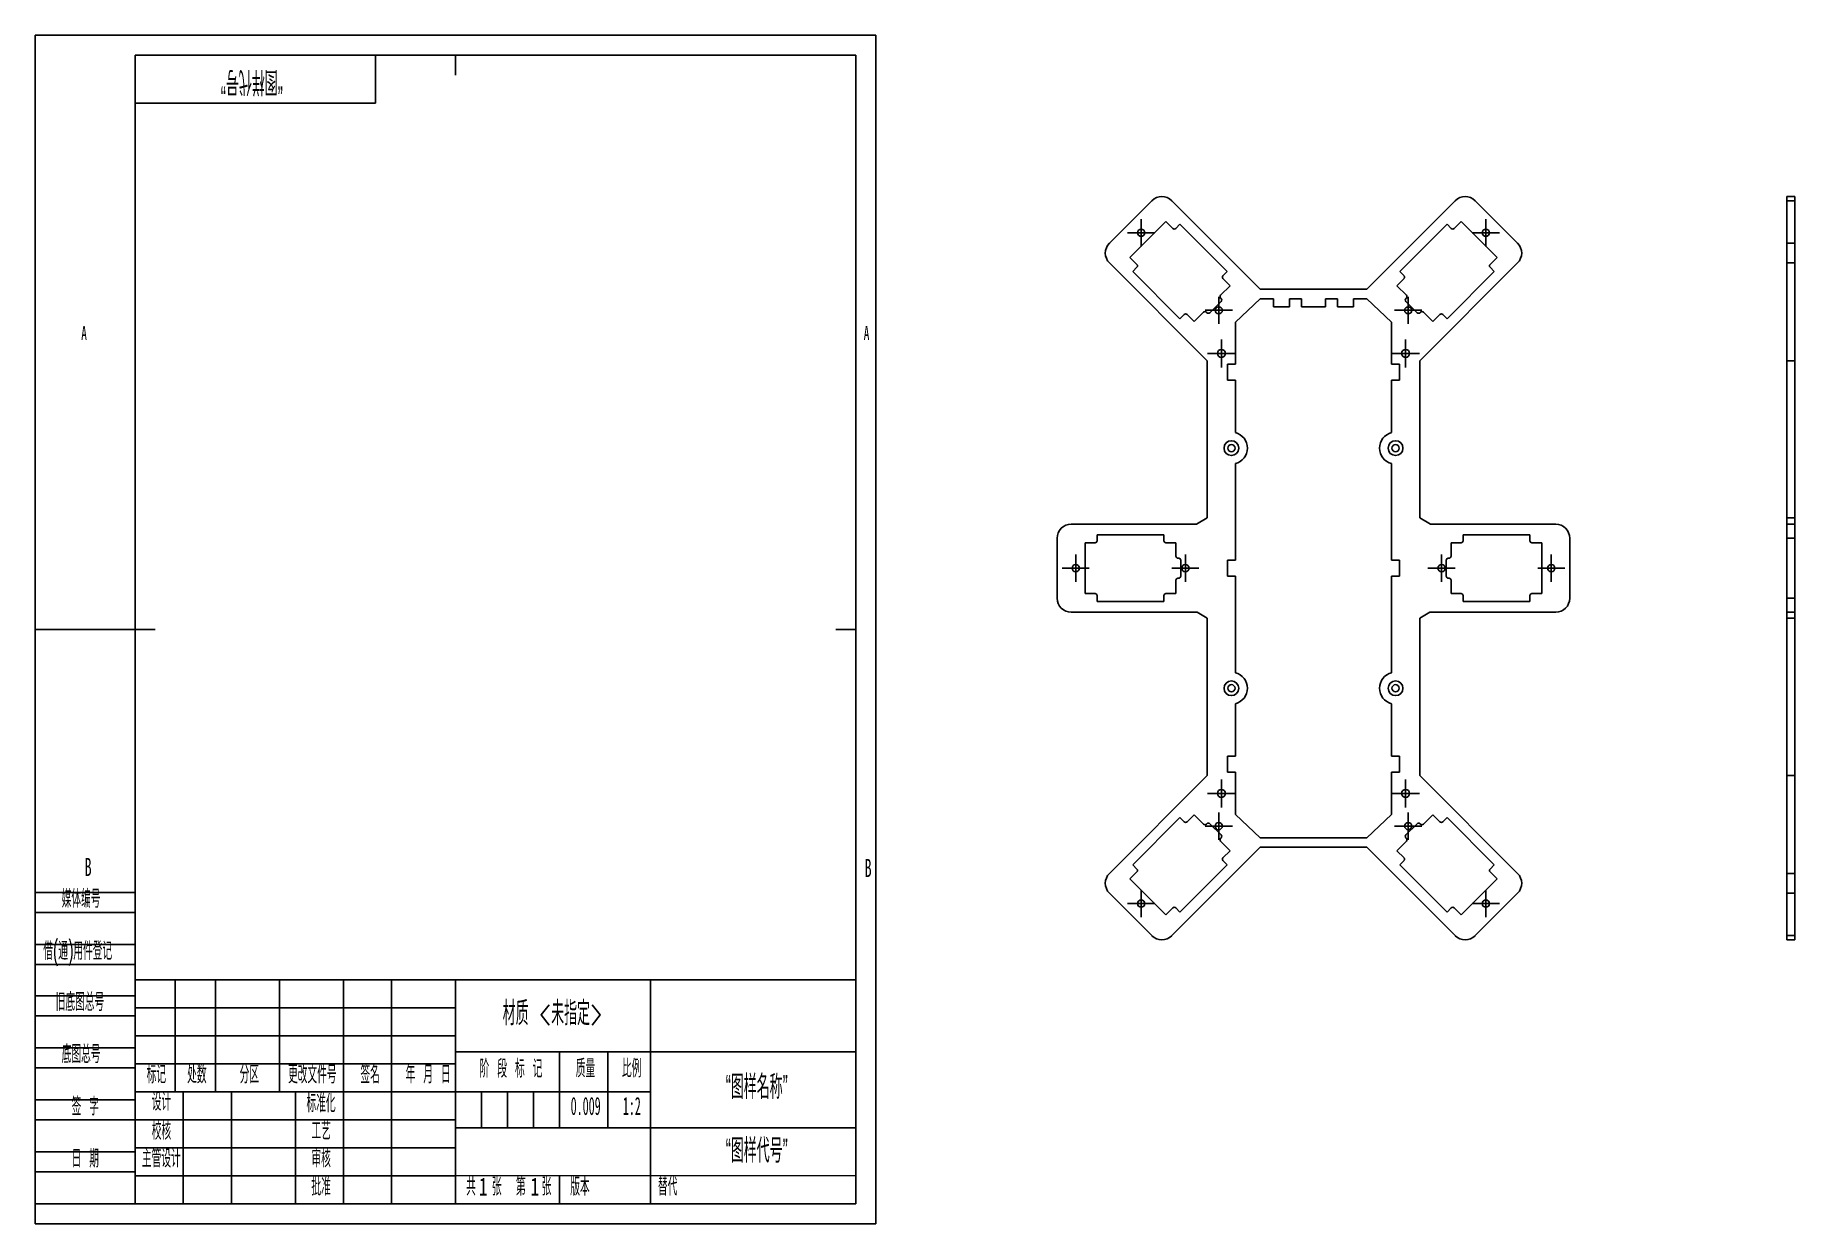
# Model space of a CAD drawing. Header units: millimetres. Extents: x 0 to 440, y 0 to 297.
import ezdxf

# ---------------------------------------------------------------- set-up
doc = ezdxf.new("R2010")
doc.units = ezdxf.units.MM
doc.layers.add('图框', color=7, linetype='Continuous')
doc.layers.add('尺寸', color=7, linetype='Continuous')
doc.styles.add('SLDTEXTSTYLE0', font='TXT', dxfattribs={"width": 0.49, "bigfont": 'bigfont'})
doc.styles.add('SLDTEXTSTYLE1', font='TXT', dxfattribs={"width": 0.494, "bigfont": 'bigfont'})
doc.styles.add('SLDTEXTSTYLE2', font='TXT', dxfattribs={"width": 0.494286, "bigfont": 'bigfont'})
doc.styles.add('SLDTEXTSTYLE3', font='TXT', dxfattribs={"width": 0.495, "bigfont": 'bigfont'})
doc.styles.add('SLDTEXTSTYLE4', font='TXT', dxfattribs={"width": 0.49})
doc.styles.add('SLDTEXTSTYLE5', font='TXT', dxfattribs={"width": 0.56})
doc.styles.add('SLDTEXTSTYLE6', font='TXT', dxfattribs={"width": 0.6})
doc.styles.add('SLDTEXTSTYLE7', font='TXT', dxfattribs={"width": 0.7})

# ---------------------------------------------------------------- blocks, each defined once
blk = doc.blocks.new('SW_CENTERMARKSYMBOL_0')
at = {"layer": '尺寸', "color": 0}
for p, q in [((-2.5, 0), (-3.4, 0)), ((0, 0), (-2.5, 0)), ((0, 2.5), (0, 3.4)), ((0, 0), (0, 2.5)), ((0, 0), (0, -2.5)), ((0, 0), (2.5, 0)), ((2.5, 0), (3.4, 0)), ((0, -2.5), (0, -3.4))]:
    blk.add_line(p, q, dxfattribs=at)
blk = doc.blocks.new('SW_CENTERMARKSYMBOL_1')
at = {"layer": '尺寸', "color": 0}
for p, q in [((-2.5, 0), (-3.4, 0)), ((0, 0), (-2.5, 0)), ((0, 2.5), (0, 3.4)), ((0, 0), (0, 2.5)), ((0, 0), (0, -2.5)), ((0, 0), (2.5, 0)), ((2.5, 0), (3.4, 0)), ((0, -2.5), (0, -3.4))]:
    blk.add_line(p, q, dxfattribs=at)
blk = doc.blocks.new('SW_CENTERMARKSYMBOL_2')
at = {"layer": '尺寸', "color": 0}
for p, q in [((-2.5, 0), (-3.4, 0)), ((0, 0), (-2.5, 0)), ((0, 2.5), (0, 3.4)), ((0, 0), (0, 2.5)), ((0, 0), (0, -2.5)), ((0, 0), (2.5, 0)), ((2.5, 0), (3.4, 0)), ((0, -2.5), (0, -3.4))]:
    blk.add_line(p, q, dxfattribs=at)
blk = doc.blocks.new('SW_CENTERMARKSYMBOL_3')
at = {"layer": '尺寸', "color": 0}
for p, q in [((-2.5, 0), (-3.4, 0)), ((0, 0), (-2.5, 0)), ((0, 2.5), (0, 3.4)), ((0, 0), (0, 2.5)), ((0, 0), (0, -2.5)), ((0, 0), (2.5, 0)), ((2.5, 0), (3.4, 0)), ((0, -2.5), (0, -3.4))]:
    blk.add_line(p, q, dxfattribs=at)
blk = doc.blocks.new('SW_CENTERMARKSYMBOL_4')
at = {"layer": '尺寸', "color": 0}
for p, q in [((-2.5, 0), (-3.4, 0)), ((0, 0), (-2.5, 0)), ((0, 2.5), (0, 3.4)), ((0, 0), (0, 2.5)), ((0, 0), (0, -2.5)), ((0, 0), (2.5, 0)), ((2.5, 0), (3.4, 0)), ((0, -2.5), (0, -3.4))]:
    blk.add_line(p, q, dxfattribs=at)
blk = doc.blocks.new('SW_CENTERMARKSYMBOL_5')
at = {"layer": '尺寸', "color": 0}
for p, q in [((-2.5, 0), (-3.4, 0)), ((0, 0), (-2.5, 0)), ((0, 2.5), (0, 3.4)), ((0, 0), (0, 2.5)), ((0, 0), (0, -2.5)), ((0, 0), (2.5, 0)), ((2.5, 0), (3.4, 0)), ((0, -2.5), (0, -3.4))]:
    blk.add_line(p, q, dxfattribs=at)
blk = doc.blocks.new('SW_CENTERMARKSYMBOL_6')
at = {"layer": '尺寸', "color": 0}
for p, q in [((-2.5, 0), (-3.5, 0)), ((0, 0), (-2.5, 0)), ((0, 2.5), (0, 3.5)), ((0, 0), (0, 2.5)), ((0, 0), (0, -2.5)), ((0, 0), (2.5, 0)), ((2.5, 0), (3.5, 0)), ((0, -2.5), (0, -3.5))]:
    blk.add_line(p, q, dxfattribs=at)
blk = doc.blocks.new('SW_CENTERMARKSYMBOL_7')
at = {"layer": '尺寸', "color": 0}
for p, q in [((-2.5, 0), (-3.5, 0)), ((0, 0), (-2.5, 0)), ((0, 2.5), (0, 3.5)), ((0, 0), (0, 2.5)), ((0, 0), (0, -2.5)), ((0, 0), (2.5, 0)), ((2.5, 0), (3.5, 0)), ((0, -2.5), (0, -3.5))]:
    blk.add_line(p, q, dxfattribs=at)
blk = doc.blocks.new('SW_CENTERMARKSYMBOL_8')
at = {"layer": '尺寸', "color": 0}
for p, q in [((-2.5, 0), (-3.5, 0)), ((0, 0), (-2.5, 0)), ((0, 2.5), (0, 3.5)), ((0, 0), (0, 2.5)), ((0, 0), (0, -2.5)), ((0, 0), (2.5, 0)), ((2.5, 0), (3.5, 0)), ((0, -2.5), (0, -3.5))]:
    blk.add_line(p, q, dxfattribs=at)
blk = doc.blocks.new('SW_CENTERMARKSYMBOL_9')
at = {"layer": '尺寸', "color": 0}
for p, q in [((-2.5, 0), (-3.5, 0)), ((0, 0), (-2.5, 0)), ((0, 2.5), (0, 3.5)), ((0, 0), (0, 2.5)), ((0, 0), (0, -2.5)), ((0, 0), (2.5, 0)), ((2.5, 0), (3.5, 0)), ((0, -2.5), (0, -3.5))]:
    blk.add_line(p, q, dxfattribs=at)
blk = doc.blocks.new('SW_CENTERMARKSYMBOL_10')
at = {"layer": '尺寸', "color": 0}
for p, q in [((-2.5, 0), (-3.4, 0)), ((0, 0), (-2.5, 0)), ((0, 2.5), (0, 3.4)), ((0, 0), (0, 2.5)), ((0, 0), (0, -2.5)), ((0, 0), (2.5, 0)), ((2.5, 0), (3.4, 0)), ((0, -2.5), (0, -3.4))]:
    blk.add_line(p, q, dxfattribs=at)
blk = doc.blocks.new('SW_CENTERMARKSYMBOL_11')
at = {"layer": '尺寸', "color": 0}
for p, q in [((-2.5, 0), (-3.4, 0)), ((0, 0), (-2.5, 0)), ((0, 2.5), (0, 3.4)), ((0, 0), (0, 2.5)), ((0, 0), (0, -2.5)), ((0, 0), (2.5, 0)), ((2.5, 0), (3.4, 0)), ((0, -2.5), (0, -3.4))]:
    blk.add_line(p, q, dxfattribs=at)
blk = doc.blocks.new('SW_CENTERMARKSYMBOL_12')
at = {"layer": '尺寸', "color": 0}
for p, q in [((-2.5, 0), (-3.4, 0)), ((0, 0), (-2.5, 0)), ((0, 2.5), (0, 3.4)), ((0, 0), (0, 2.5)), ((0, 0), (0, -2.5)), ((0, 0), (2.5, 0)), ((2.5, 0), (3.4, 0)), ((0, -2.5), (0, -3.4))]:
    blk.add_line(p, q, dxfattribs=at)
blk = doc.blocks.new('SW_CENTERMARKSYMBOL_13')
at = {"layer": '尺寸', "color": 0}
for p, q in [((-2.5, 0), (-3.4, 0)), ((0, 0), (-2.5, 0)), ((0, 2.5), (0, 3.4)), ((0, 0), (0, 2.5)), ((0, 0), (0, -2.5)), ((0, 0), (2.5, 0)), ((2.5, 0), (3.4, 0)), ((0, -2.5), (0, -3.4))]:
    blk.add_line(p, q, dxfattribs=at)
blk = doc.blocks.new('SW_CENTERMARKSYMBOL_14')
at = {"layer": '尺寸', "color": 0}
for p, q in [((-2.5, 0), (-3.4, 0)), ((0, 0), (-2.5, 0)), ((0, 2.5), (0, 3.4)), ((0, 0), (0, 2.5)), ((0, 0), (0, -2.5)), ((0, 0), (2.5, 0)), ((2.5, 0), (3.4, 0)), ((0, -2.5), (0, -3.4))]:
    blk.add_line(p, q, dxfattribs=at)
blk = doc.blocks.new('SW_CENTERMARKSYMBOL_15')
at = {"layer": '尺寸', "color": 0}
for p, q in [((-2.5, 0), (-3.4, 0)), ((0, 0), (-2.5, 0)), ((0, 2.5), (0, 3.4)), ((0, 0), (0, 2.5)), ((0, 0), (0, -2.5)), ((0, 0), (2.5, 0)), ((2.5, 0), (3.4, 0)), ((0, -2.5), (0, -3.4))]:
    blk.add_line(p, q, dxfattribs=at)

msp = doc.modelspace()

# ---------------------------------------------------------------- linework, layer by layer
at = {"color": 7, "linetype": 'Continuous', "lineweight": 25}
for p, q in [((278.92, 255.64), (268.31, 245.03)), ((305.95, 233.56), (283.87, 255.64)), ((354.71, 255.64), (332.63, 233.56)), ((370.27, 245.03), (359.66, 255.64)), ((439.51, 256.66), (437.51, 256.66)), ((437.51, 255.64), (437.51, 256.66)), ((439.51, 255.64), (437.51, 255.64)), ((437.51, 245.03), (437.51, 255.64)), ((439.51, 256.66), (439.51, 255.64)), ((439.51, 245.03), (439.51, 255.64)), ((282.4, 250.46), (273.42, 241.48)), ((284.17, 248.69), (282.4, 250.46)), ((285.93, 249.75), (284.87, 248.69)), ((297.74, 237.94), (285.93, 249.75)), ((352.65, 249.75), (340.84, 237.94)), ((353.71, 248.69), (352.65, 249.75)), ((356.18, 250.46), (354.41, 248.69)), ((365.16, 241.48), (356.18, 250.46)), ((437.51, 245.03), (439.51, 245.03)), ((437.51, 240.08), (437.51, 245.03)), ((439.51, 245.03), (439.51, 240.08)), ((268.31, 240.08), (292.73, 215.66)), ((273.42, 241.48), (275.19, 239.71)), ((275.19, 239), (274.13, 237.94)), ((274.13, 237.94), (285.93, 226.13)), ((296.68, 236.88), (297.74, 237.94)), ((340.84, 237.94), (341.9, 236.88)), ((345.85, 215.66), (370.27, 240.08)), ((352.65, 226.13), (364.45, 237.94)), ((363.39, 239.71), (365.16, 241.48)), ((364.45, 237.94), (363.39, 239)), ((439.51, 240.08), (437.51, 240.08)), ((437.51, 215.66), (437.51, 240.08)), ((439.51, 215.66), (439.51, 240.08)), ((296.08, 232.04), (298.45, 234.41)), ((298.45, 234.41), (296.68, 236.17)), ((332.63, 233.56), (305.95, 233.56)), ((341.9, 236.17), (340.13, 234.41)), ((340.13, 234.41), (342.5, 232.04)), ((293.39, 227.65), (296.22, 230.48)), ((296.22, 231.19), (296.08, 231.33)), ((305.95, 231.16), (299.79, 225.33)), ((309.28, 231.16), (305.95, 231.16)), ((309.28, 229.16), (309.28, 231.16)), ((313.28, 229.16), (309.28, 229.16)), ((316.28, 231.16), (313.28, 231.16)), ((313.28, 231.16), (313.28, 229.16)), ((316.28, 229.09), (316.28, 231.16)), ((322.31, 229.09), (316.28, 229.09)), ((325.31, 231.16), (322.31, 231.16)), ((322.31, 231.16), (322.31, 229.09)), ((325.31, 229.16), (325.31, 231.16)), ((329.31, 229.16), (325.31, 229.16)), ((332.63, 231.16), (329.31, 231.16)), ((329.31, 231.16), (329.31, 229.16)), ((338.79, 225.33), (332.63, 231.16)), ((342.5, 231.33), (342.36, 231.19)), ((342.36, 230.48), (345.19, 227.65)), ((285.93, 226.13), (287, 227.19)), ((287.7, 227.19), (289.47, 225.42)), ((289.47, 225.42), (291.84, 227.79)), ((292.55, 227.79), (292.69, 227.65)), ((299.79, 225.33), (299.79, 214.82)), ((338.79, 214.82), (338.79, 225.33)), ((345.89, 227.65), (346.03, 227.79)), ((346.74, 227.79), (349.11, 225.42)), ((349.11, 225.42), (350.88, 227.19)), ((351.58, 227.19), (352.65, 226.13)), ((292.73, 215.66), (292.73, 176.36)), ((345.85, 176.36), (345.85, 215.66)), ((437.51, 215.66), (439.51, 215.66)), ((437.51, 176.36), (437.51, 215.66)), ((439.51, 176.36), (439.51, 215.66)), ((299.79, 214.82), (297.79, 214.82)), ((297.79, 214.82), (297.79, 210.82)), ((340.79, 214.82), (338.79, 214.82)), ((340.79, 210.82), (340.79, 214.82)), ((297.79, 210.82), (299.79, 210.82)), ((299.79, 210.82), (299.79, 197.69)), ((338.79, 197.69), (338.79, 210.82)), ((338.79, 210.82), (340.79, 210.82)), ((299.79, 189.95), (299.79, 165.82)), ((338.79, 165.82), (338.79, 189.95)), ((292.73, 176.36), (290.06, 174.82)), ((348.52, 174.82), (345.85, 176.36)), ((437.51, 176.36), (439.51, 176.36)), ((437.51, 174.82), (437.51, 176.36)), ((439.51, 174.82), (439.51, 176.36)), ((290.06, 174.82), (258.78, 174.82)), ((281.94, 172.17), (265.24, 172.17)), ((265.24, 172.17), (265.24, 170.67)), ((281.94, 170.67), (281.94, 172.17)), ((379.8, 174.82), (348.52, 174.82)), ((373.34, 172.17), (356.64, 172.17)), ((356.64, 172.17), (356.64, 170.67)), ((373.34, 170.67), (373.34, 172.17)), ((437.51, 174.82), (439.51, 174.82)), ((437.51, 171.32), (437.51, 174.82)), ((439.51, 174.82), (439.51, 171.32)), ((255.28, 171.32), (255.28, 156.32)), ((264.74, 170.17), (262.24, 170.17)), ((262.24, 170.17), (262.24, 157.47)), ((284.94, 170.17), (282.44, 170.17)), ((284.94, 166.82), (284.94, 170.17)), ((356.14, 170.17), (353.64, 170.17)), ((353.64, 170.17), (353.64, 166.82)), ((376.34, 170.17), (373.84, 170.17)), ((376.34, 157.47), (376.34, 170.17)), ((383.3, 156.32), (383.3, 171.32)), ((439.51, 171.32), (437.51, 171.32)), ((437.51, 156.32), (437.51, 171.32)), ((439.51, 156.32), (439.51, 171.32)), ((285.64, 166.32), (285.44, 166.32)), ((286.14, 161.82), (286.14, 165.82)), ((299.79, 165.82), (297.79, 165.82)), ((297.79, 165.82), (297.79, 161.82)), ((340.79, 165.82), (338.79, 165.82)), ((340.79, 161.82), (340.79, 165.82)), ((352.44, 165.82), (352.44, 161.82)), ((353.14, 166.32), (352.94, 166.32)), ((284.94, 157.47), (284.94, 160.82)), ((285.44, 161.32), (285.64, 161.32)), ((297.79, 161.82), (299.79, 161.82)), ((299.79, 161.82), (299.79, 137.69)), ((338.79, 137.69), (338.79, 161.82)), ((338.79, 161.82), (340.79, 161.82)), ((352.94, 161.32), (353.14, 161.32)), ((353.64, 160.82), (353.64, 157.47)), ((262.24, 157.47), (264.74, 157.47)), ((265.24, 156.97), (265.24, 155.47)), ((265.24, 155.47), (281.94, 155.47)), ((281.94, 155.47), (281.94, 156.97)), ((282.44, 157.47), (284.94, 157.47)), ((353.64, 157.47), (356.14, 157.47)), ((356.64, 156.97), (356.64, 155.47)), ((356.64, 155.47), (373.34, 155.47)), ((373.34, 155.47), (373.34, 156.97)), ((373.84, 157.47), (376.34, 157.47)), ((437.51, 156.32), (439.51, 156.32)), ((437.51, 152.82), (437.51, 156.32)), ((439.51, 156.32), (439.51, 152.82)), ((258.78, 152.82), (290.26, 152.82)), ((290.26, 152.82), (292.73, 151.35)), ((292.73, 151.35), (292.73, 111.98)), ((345.85, 151.35), (348.32, 152.82)), ((345.85, 111.98), (345.85, 151.35)), ((348.32, 152.82), (379.8, 152.82)), ((439.51, 152.82), (437.51, 152.82)), ((437.51, 151.35), (437.51, 152.82)), ((437.51, 151.35), (439.51, 151.35)), ((437.51, 111.98), (437.51, 151.35)), ((439.51, 151.35), (439.51, 152.82)), ((439.51, 111.98), (439.51, 151.35)), ((299.79, 129.95), (299.79, 116.82)), ((338.79, 116.82), (338.79, 129.95)), ((299.79, 116.82), (297.79, 116.82)), ((297.79, 116.82), (297.79, 112.82)), ((340.79, 116.82), (338.79, 116.82)), ((340.79, 112.82), (340.79, 116.82)), ((292.73, 111.98), (268.31, 87.55)), ((297.79, 112.82), (299.79, 112.82)), ((299.79, 112.82), (299.79, 102.3)), ((338.79, 102.3), (338.79, 112.82)), ((338.79, 112.82), (340.79, 112.82)), ((370.27, 87.55), (345.85, 111.98)), ((437.51, 111.98), (439.51, 111.98)), ((437.51, 87.55), (437.51, 111.98)), ((439.51, 87.55), (439.51, 111.98)), ((285.93, 101.51), (274.13, 89.7)), ((287, 100.44), (285.93, 101.51)), ((289.47, 102.21), (287.7, 100.44)), ((291.84, 99.84), (289.47, 102.21)), ((299.79, 102.3), (305.95, 96.48)), ((332.63, 96.48), (338.79, 102.3)), ((349.11, 102.21), (346.74, 99.84)), ((350.88, 100.44), (349.11, 102.21)), ((352.65, 101.51), (351.58, 100.44)), ((364.45, 89.7), (352.65, 101.51)), ((292.69, 99.98), (292.55, 99.84)), ((296.22, 97.16), (293.39, 99.98)), ((345.19, 99.98), (342.36, 97.16)), ((346.03, 99.84), (345.89, 99.98)), ((283.87, 72), (305.95, 94.08)), ((296.08, 96.31), (296.22, 96.45)), ((298.45, 93.23), (296.08, 95.6)), ((296.68, 91.46), (298.45, 93.23)), ((305.95, 96.48), (332.63, 96.48)), ((305.95, 94.08), (332.63, 94.08)), ((332.63, 94.08), (354.71, 72)), ((342.5, 95.6), (340.13, 93.23)), ((340.13, 93.23), (341.9, 91.46)), ((342.36, 96.45), (342.5, 96.31)), ((275.19, 87.93), (273.42, 86.16)), ((274.13, 89.7), (275.19, 88.64)), ((285.93, 77.89), (297.74, 89.7)), ((297.74, 89.7), (296.68, 90.76)), ((341.9, 90.76), (340.84, 89.7)), ((340.84, 89.7), (352.65, 77.89)), ((363.39, 88.64), (364.45, 89.7)), ((365.16, 86.16), (363.39, 87.93)), ((273.42, 86.16), (282.4, 77.18)), ((356.18, 77.18), (365.16, 86.16)), ((437.51, 87.55), (439.51, 87.55)), ((437.51, 82.61), (437.51, 87.55)), ((439.51, 87.55), (439.51, 82.61)), ((268.31, 82.61), (278.92, 72)), ((359.66, 72), (370.27, 82.61)), ((439.51, 82.61), (437.51, 82.61)), ((437.51, 72), (437.51, 82.61)), ((439.51, 72), (439.51, 82.61)), ((282.4, 77.18), (284.17, 78.95)), ((284.87, 78.95), (285.93, 77.89)), ((352.65, 77.89), (353.71, 78.95)), ((354.41, 78.95), (356.18, 77.18)), ((437.51, 72), (439.51, 72)), ((437.51, 70.97), (437.51, 72)), ((437.51, 70.97), (439.51, 70.97)), ((439.51, 72), (439.51, 70.97))]:
    msp.add_line(p, q, dxfattribs=at)
for centre, radius in [((276.25, 247.63), 0.9), ((362.33, 247.63), 0.9), ((295.62, 228.25), 0.9), ((342.96, 228.25), 0.9), ((296.29, 217.49), 1), ((342.29, 217.49), 1), ((298.79, 193.82), 1.85), ((298.79, 193.82), 0.9), ((339.79, 193.82), 1.85), ((339.79, 193.82), 0.9), ((259.89, 163.82), 0.9), ((287.29, 163.82), 0.9), ((351.29, 163.82), 0.9), ((378.69, 163.82), 0.9), ((298.79, 133.82), 1.85), ((298.79, 133.82), 0.9), ((339.79, 133.82), 1.85), ((339.79, 133.82), 0.9), ((296.29, 107.55), 1), ((342.29, 107.55), 1), ((295.62, 99.38), 0.9), ((342.96, 99.38), 0.9), ((276.25, 80.01), 0.9), ((362.33, 80.01), 0.9)]:
    msp.add_circle(centre, radius, dxfattribs=at)
for centre, radius, start, end in [((281.39, 253.16), 3.5, 45, 135), ((357.19, 253.16), 3.5, 45, 135), ((284.52, 249.04), 0.5, 225, 315), ((354.06, 249.04), 0.5, 225, 315), ((270.79, 242.56), 3.5, 135, 225), ((367.79, 242.56), 3.5, 315, 45), ((274.83, 239.35), 0.5, 315, 45), ((363.75, 239.35), 0.5, 135, 225), ((297.04, 236.53), 0.5, 135, 225), ((341.54, 236.53), 0.5, 315, 45), ((296.44, 231.68), 0.5, 135, 225), ((295.87, 230.83), 0.5, 315, 45), ((342.71, 230.83), 0.5, 135, 225), ((342.14, 231.68), 0.5, 315, 45), ((287.35, 226.84), 0.5, 45, 135), ((292.19, 227.44), 0.5, 45, 135), ((293.04, 228.01), 0.5, 225, 315), ((345.54, 228.01), 0.5, 225, 315), ((346.39, 227.44), 0.5, 45, 135), ((351.23, 226.84), 0.5, 45, 135), ((298.79, 193.82), 4, 284.4775, 75.5225), ((339.79, 193.82), 4, 104.4775, 255.5225), ((258.78, 171.32), 3.5, 90, 180), ((379.8, 171.32), 3.5, 0, 90), ((264.74, 170.67), 0.5, 270, 0), ((282.44, 170.67), 0.5, 180, 270), ((356.14, 170.67), 0.5, 270, 0), ((373.84, 170.67), 0.5, 180, 270), ((285.44, 166.82), 0.5, 180, 270), ((285.64, 165.82), 0.5, 0, 90), ((352.94, 165.82), 0.5, 90, 180), ((353.14, 166.82), 0.5, 270, 0), ((285.44, 160.82), 0.5, 90, 180), ((285.64, 161.82), 0.5, 270, 0), ((352.94, 161.82), 0.5, 180, 270), ((353.14, 160.82), 0.5, 0, 90), ((258.78, 156.32), 3.5, 180, 270), ((264.74, 156.97), 0.5, 0, 90), ((282.44, 156.97), 0.5, 90, 180), ((356.14, 156.97), 0.5, 0, 90), ((373.84, 156.97), 0.5, 90, 180), ((379.8, 156.32), 3.5, 270, 0), ((298.79, 133.82), 4, 284.4775, 75.5225), ((339.79, 133.82), 4, 104.4775, 255.5225), ((287.35, 100.8), 0.5, 225, 315), ((292.19, 100.2), 0.5, 225, 315), ((293.04, 99.63), 0.5, 45, 135), ((295.87, 96.8), 0.5, 315, 45), ((342.71, 96.8), 0.5, 135, 225), ((345.54, 99.63), 0.5, 45, 135), ((346.39, 100.2), 0.5, 225, 315), ((351.23, 100.8), 0.5, 225, 315), ((296.44, 95.95), 0.5, 135, 225), ((342.14, 95.95), 0.5, 315, 45), ((274.83, 88.28), 0.5, 315, 45), ((297.04, 91.11), 0.5, 135, 225), ((341.54, 91.11), 0.5, 315, 45), ((363.75, 88.28), 0.5, 135, 225), ((270.79, 85.08), 3.5, 135, 225), ((367.79, 85.08), 3.5, 315, 45), ((284.52, 78.59), 0.5, 45, 135), ((354.06, 78.59), 0.5, 45, 135), ((281.39, 74.47), 3.5, 225, 315), ((357.19, 74.47), 3.5, 225, 315)]:
    msp.add_arc(centre, radius, start, end, dxfattribs=at)
at = {"layer": '图框'}
for p, q in [((210, 297), (0, 297)), ((0, 297), (0, 0)), ((210, 0), (210, 297)), ((0, 82.79), (25, 82.79)), ((0, 77.79), (25, 77.79)), ((0, 69.79), (25, 69.79)), ((0, 64.79), (25, 64.79)), ((25.01, 61.02), (25, 5.02)), ((0, 57), (25, 57)), ((25, 54), (105, 54)), ((0, 52), (25, 52)), ((0, 44), (25, 44)), ((25, 47), (105, 47)), ((0, 39), (25, 39)), ((0, 31), (25, 31)), ((111.5, 33), (111.5, 24)), ((118, 33), (118, 24)), ((124.5, 33), (124.5, 24)), ((0, 26), (25, 26)), ((0, 18), (25, 18)), ((0, 13), (25, 13)), ((0, 5.03), (25, 5.02)), ((153.69, 5), (153.69, 4.99)), ((0, 0), (210, 0))]:
    msp.add_line(p, q, dxfattribs=at)
at = {"layer": '图框', "lineweight": 25}
for p, q in [((205, 292), (25, 292)), ((25, 292), (25, 5)), ((85, 280), (85, 292)), ((105, 292), (105, 287)), ((205, 4.97), (205, 292)), ((25, 280), (85, 280)), ((0, 148.5), (30, 148.5)), ((205, 148.5), (200, 148.5)), ((25, 61), (205, 61)), ((35, 61), (35, 33)), ((45, 61), (45, 33)), ((61, 61), (61, 33)), ((77, 61), (77, 5)), ((89, 61), (89, 5)), ((105, 61), (105, 5)), ((153.69, 60.99), (153.69, 5)), ((25, 40), (105, 40)), ((105, 43), (205, 43)), ((131, 43), (131, 24)), ((143, 43), (143, 24)), ((25, 33), (105, 33)), ((37, 33), (37, 5)), ((49, 33), (49, 5)), ((65, 33), (65, 5)), ((105.01, 32.99), (153.69, 32.99)), ((25, 26), (105, 26)), ((105, 24), (205, 24)), ((25, 19), (105, 19)), ((25, 12.02), (105, 12.02)), ((105, 12.02), (205, 12.05)), ((131, 12.03), (131, 4.99)), ((25, 5.02), (205, 4.97))]:
    msp.add_line(p, q, dxfattribs=at)

# ---------------------------------------------------------------- block references
at = {"layer": '尺寸'}
for name, p in [('SW_CENTERMARKSYMBOL_10', (276.25, 247.63)), ('SW_CENTERMARKSYMBOL_15', (362.33, 247.63)), ('SW_CENTERMARKSYMBOL_11', (295.62, 228.25)), ('SW_CENTERMARKSYMBOL_14', (342.96, 228.25)), ('SW_CENTERMARKSYMBOL_6', (296.29, 217.49)), ('SW_CENTERMARKSYMBOL_7', (342.29, 217.49)), ('SW_CENTERMARKSYMBOL_0', (259.89, 163.82)), ('SW_CENTERMARKSYMBOL_2', (287.29, 163.82)), ('SW_CENTERMARKSYMBOL_12', (351.29, 163.82)), ('SW_CENTERMARKSYMBOL_13', (378.69, 163.82)), ('SW_CENTERMARKSYMBOL_8', (296.29, 107.55)), ('SW_CENTERMARKSYMBOL_9', (342.29, 107.55)), ('SW_CENTERMARKSYMBOL_4', (295.62, 99.38)), ('SW_CENTERMARKSYMBOL_3', (342.96, 99.38)), ('SW_CENTERMARKSYMBOL_5', (276.25, 80.01)), ('SW_CENTERMARKSYMBOL_1', (362.33, 80.01))]:
    msp.add_blockref(name, p, dxfattribs=at)

# ---------------------------------------------------------------- texts
at = {"layer": '图框', "insert": (54.1, 282.31), "char_height": 6, "attachment_point": 2, "rotation": 180, "style": 'SLDTEXTSTYLE0'}
msp.add_mtext('\\M+18167图样\\M+191E3\\M+18D86\\M+18168', dxfattribs=at)
at = {"layer": '图框'}
for s, insert, char_height, attachment_point, style in [('A', (12.2, 224.3), 3.5, 2, 'SLDTEXTSTYLE6'), ('A', (207.65, 224.3), 3.5, 2, 'SLDTEXTSTYLE6'), ('B', (13.23, 91.41), 4.5, 2, 'SLDTEXTSTYLE5'), ('B', (208.06, 91.16), 4.5, 2, 'SLDTEXTSTYLE5'), ('\\M+1947D\\M+191CC编\\M+18D86', (6.61, 83.48), 4.5, 1, 'SLDTEXTSTYLE0'), ('\\M+18ED8(\\M+192CA)\\M+19770\\M+18C8F\\M+1936F记', (2.02, 70.45), 4.5, 1, 'SLDTEXTSTYLE0'), ('\\M+18B8C\\M+192EA图总\\M+18D86', (5.11, 57.68), 4.5, 1, 'SLDTEXTSTYLE0'), ('\\M+192EA图总\\M+18D86', (6.61, 44.66), 4.5, 1, 'SLDTEXTSTYLE0'), ('标记', (30.26, 39.58), 4.5, 2, 'SLDTEXTSTYLE0'), ('处\\M+19094', (40.38, 39.58), 4.5, 2, 'SLDTEXTSTYLE0'), ('\\M+195AA\\M+18BE6', (53.49, 39.58), 4.5, 2, 'SLDTEXTSTYLE0'), ('\\M+18D58\\M+189FC\\M+195B6\\M+18C8F\\M+18D86', (69.22, 39.58), 4.5, 2, 'SLDTEXTSTYLE0'), ('签\\M+196BC', (83.66, 39.58), 4.5, 2, 'SLDTEXTSTYLE0'), ('\\M+1944E \\M+18C8E \\M+193FA', (98.16, 39.58), 4.5, 2, 'SLDTEXTSTYLE1'), ('阶 \\M+19269 标 记', (118.84, 41.01), 4.5, 2, 'SLDTEXTSTYLE2'), ('质\\M+197CA', (137.44, 41.08), 4.5, 2, 'SLDTEXTSTYLE0'), ('\\M+194E4\\M+197E1', (148.98, 41.08), 4.5, 2, 'SLDTEXTSTYLE0'), ('签 \\M+18E9A', (12.5, 31.58), 4.5, 2, 'SLDTEXTSTYLE0'), ('设计', (31.53, 32.76), 4.5, 2, 'SLDTEXTSTYLE0'), ('标\\M+18F79\\M+189BB', (71.4, 32.38), 4.5, 2, 'SLDTEXTSTYLE0'), ('0.009', (137.5, 31.7), 4.5, 2, 'SLDTEXTSTYLE4'), ('1:2', (149.03, 31.7), 4.5, 2, 'SLDTEXTSTYLE4'), ('\\M+18D5A\\M+18A6A', (31.53, 25.49), 4.5, 2, 'SLDTEXTSTYLE0'), ('\\M+18D48艺', (71.42, 25.49), 4.5, 2, 'SLDTEXTSTYLE0'), ('\\M+193FA \\M+18AFA', (12.5, 18.56), 4.5, 2, 'SLDTEXTSTYLE0'), ('\\M+18EE5\\M+18AC7设计', (31.5, 18.58), 4.5, 2, 'SLDTEXTSTYLE0'), ('审\\M+18A6A', (71.42, 18.59), 4.5, 2, 'SLDTEXTSTYLE0'), ('\\M+194E1\\M+18F79', (71.42, 11.57), 4.5, 2, 'SLDTEXTSTYLE0'), ('\\M+18BA4  张', (112.07, 11.54), 4.5, 2, 'SLDTEXTSTYLE3'), ('1', (110.85, 11.54), 4.5, 1, 'SLDTEXTSTYLE7'), ('\\M+191E6  张', (124.51, 11.54), 4.5, 2, 'SLDTEXTSTYLE3'), ('1', (123.72, 11.54), 4.5, 1, 'SLDTEXTSTYLE7'), ('\\M+194C5\\M+1967B', (136.07, 11.54), 4.5, 2, 'SLDTEXTSTYLE0'), ('\\M+191D6\\M+191E3', (155.55, 11.54), 4.5, 1, 'SLDTEXTSTYLE0')]:
    msp.add_mtext(s, dxfattribs=dict(at, insert=insert, char_height=char_height, attachment_point=attachment_point, style=style))
at = {"layer": '尺寸', "char_height": 6, "attachment_point": 2, "style": 'SLDTEXTSTYLE0'}
for s, insert in [('\\M+18DDE质 <\\M+196A2\\M+18E77\\M+192E8>', (129.19, 55.61)), ('\\M+18167图样\\M+196BC\\M+18FCC\\M+18168', (180.22, 37.21)), ('\\M+18167图样\\M+191E3\\M+18D86\\M+18168', (180.22, 21.3))]:
    msp.add_mtext(s, dxfattribs=dict(at, insert=insert))

doc.saveas('drawing.dxf')
